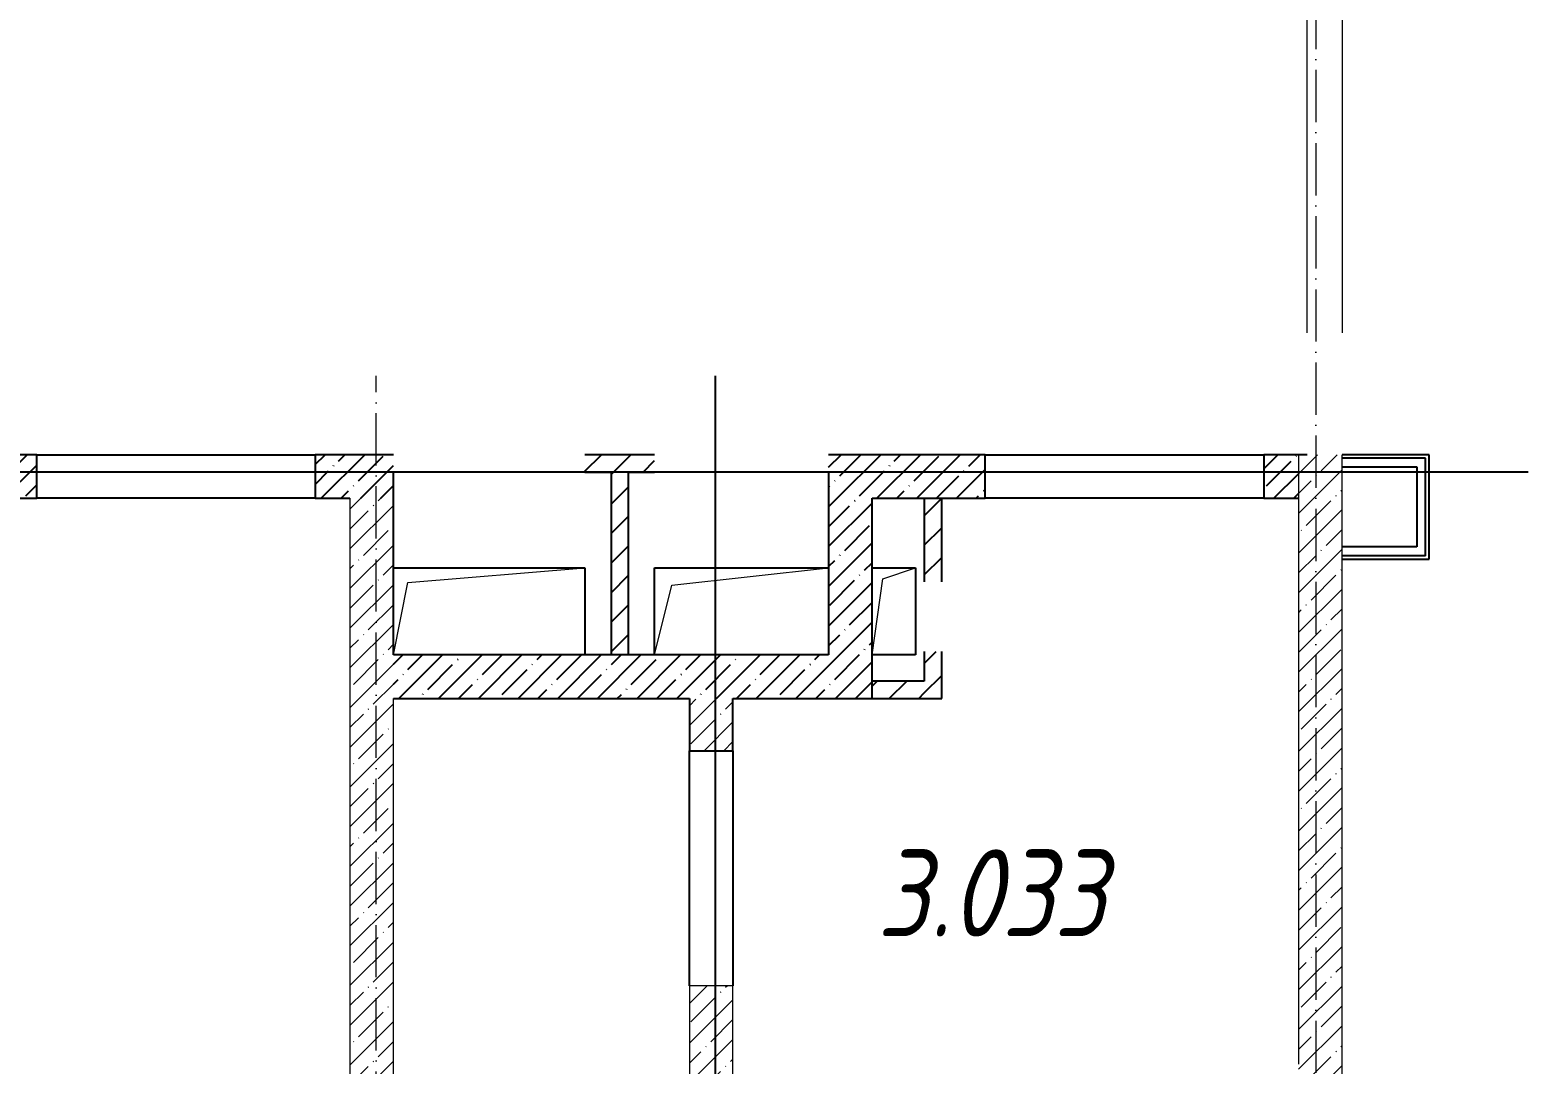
# Model space of a CAD drawing. Header units: millimetres. Extents: x -135211 to 49383, y -8033 to 228499.
# Drawn here: x -48231 to -39623, y 130513 to 136453 of the extents above; entities that cross this region are included whole.
import ezdxf

# ---------------------------------------------------------------- set-up
doc = ezdxf.new("R2010")
doc.units = ezdxf.units.MM
doc.linetypes.add('50_200_ШТРИХ_1Т_ш5_п1_п1_', pattern=[700, 500, -100, 0, -100])
for name, color, linetype, lineweight in [('A-GENM-____-OTLN', 7, 'Continuous', 9), ('A-WALL-____-MCUT-1', 7, 'Continuous', 9), ('A-WALL-____-PATT-1', 7, 'Continuous', 9), ('I-WALL-____-OTLN', 7, 'Continuous', 9), ('S-GRID-____-OTLN-1', 7, '50_200_ШТРИХ_1Т_ш5_п1_п1_', 9)]:
    doc.layers.add(name, color=color, linetype=linetype, lineweight=lineweight)
doc.styles.add('ISOCPEUR_I_2', font='isocpeui.ttf', dxfattribs={"width": 0.85, "height": 2.3})
pattern_1 = [(45, (-129942.25, 127932.03), (-84.85281, 84.85281), [])]
pattern_2 = [(45, (-129942.25, 127932.03), (-114.04925, 114.04925), []), (45, (-129828.2, 127932.03), (-114.04925, 114.04925), [201.612, -40.322, 3.353, -36.97])]

# ---------------------------------------------------------------- blocks, each defined once
blk = doc.blocks.new('AR_Отверстие прямоугольное _в плите_ - AR_Отверстие прямоугольное _в плите_-V171-АР1_План отверстий 3 этажа в осях 1-64_А-ГГ')
at = {"layer": 'A-GENM-____-OTLN'}
for p, q in [((125, 250), (-125, 250)), ((-125, -250), (-62.5, 187.5)), ((-62.5, 187.5), (125, 250)), ((125, -250), (125, 250)), ((-125, -250), (125, -250))]:
    blk.add_line(p, q, dxfattribs=at)
blk = doc.blocks.new('AR_Отверстие прямоугольное _в плите_ - AR_Отверстие прямоугольное _в плите_-V206-АР1_План отверстий 3 этажа в осях 1-64_А-ГГ')
at = {"layer": 'A-GENM-____-OTLN'}
for p, q in [((500, 250), (-500, 250)), ((-500, 250), (-500, -250)), ((-400, 150), (500, 250)), ((-500, -250), (-400, 150))]:
    blk.add_line(p, q, dxfattribs=at)
blk = doc.blocks.new('AR_Отверстие прямоугольное _в плите_ - AR_Отверстие прямоугольное _в плите_-30552508-АР1_План отверстий 3 этажа в осях 1-64_А-ГГ')
at = {"layer": 'A-GENM-____-OTLN'}
for p, q in [((550, 250), (-550, 250)), ((-466.7, 166.7), (550, 250)), ((550, -250), (550, 250)), ((-550, -250), (-466.7, 166.7))]:
    blk.add_line(p, q, dxfattribs=at)

msp = doc.modelspace()

# ---------------------------------------------------------------- hatches: boundary and pattern name
h = msp.add_hatch()
h.set_pattern_fill('FP_38', color=256, style=0, pattern_type=2)
h.set_pattern_definition(pattern_2)
h.paths.add_polyline_path([(-46142.3, 133763.1), (-46142.3, 134013.1), (-46592.3, 134013.1), (-46592.3, 133763.1), (-46392.3, 133763.1)], flags=0)
h.paths.add_polyline_path([(-48542.3, 133763.1), (-48192.3, 133763.1), (-48192.3, 134013.1), (-48792.3, 134013.1), (-48792.3, 133763.1), (-48652.6, 133763.1)], flags=0)
h = msp.add_hatch()
h.set_pattern_fill('FP_4', color=256, style=0, pattern_type=2)
h.set_pattern_definition(pattern_1)
h.paths.add_polyline_path([(-44792.3, 133913.1), (-44642.3, 133913.1), (-44642.3, 134013.1), (-45042.3, 134013.1), (-45042.3, 133913.1), (-44892.3, 133913.1)], flags=0)
h = msp.add_hatch()
h.set_pattern_fill('FP_38', color=256, style=0, pattern_type=2)
h.set_pattern_definition(pattern_2)
h.paths.add_polyline_path([(-40942.3, 133763.1), (-40942.3, 134013.1), (-41142.3, 134013.1), (-41142.3, 133763.1)], flags=0)
h.paths.add_polyline_path([(-43350.2, 133763.1), (-42742.3, 133763.1), (-42742.3, 134013.1), (-43642.3, 134013.1), (-43642.3, 133763.1), (-43392.3, 133763.1)], flags=0)
h = msp.add_hatch()
h.set_pattern_fill('FP_4', color=256, style=0, pattern_type=2)
h.set_pattern_definition(pattern_1)
h.paths.add_polyline_path([(-44792.3, 132863.1), (-44792.3, 133913.1), (-44892.3, 133913.1), (-44892.3, 132863.1)], flags=0)
h = msp.add_hatch()
h.set_pattern_fill('FP_38', color=256, style=0, pattern_type=2)
h.set_pattern_definition(pattern_2)
h.paths.add_polyline_path([(-43392.3, 132863.1), (-43392.3, 133763.1), (-43642.3, 133763.1), (-43642.3, 132863.1)], flags=0)
h = msp.add_hatch()
h.set_pattern_fill('FP_4', color=256, style=0, pattern_type=2)
h.set_pattern_definition(pattern_1)
h.paths.add_polyline_path([(-42992.3, 132613.1), (-42992.3, 132883.1), (-43092.3, 132883.1), (-43092.3, 132613.1)], flags=0)
h.paths.add_polyline_path([(-42992.3, 133283.1), (-42992.3, 133763.1), (-43092.3, 133763.1), (-43092.3, 133283.1), (-43038, 133283.1)], flags=0)
h = msp.add_hatch()
h.set_pattern_fill('FP_38', color=256, style=0, pattern_type=2)
h.set_pattern_definition(pattern_2)
h.paths.add_polyline_path([(-43392.3, 132613.1), (-43392.3, 132863.1), (-46142.3, 132863.1), (-46142.3, 132613.1), (-44192.3, 132613.1)], flags=0)
h = msp.add_hatch()
h.set_pattern_fill('FP_4', color=256, style=0, pattern_type=2)
h.set_pattern_definition(pattern_1)
h.paths.add_polyline_path([(-43092.3, 132613.1), (-43092.3, 132713.1), (-43392.3, 132713.1), (-43392.3, 132613.1), (-43350.2, 132613.1)], flags=0)
at = {"layer": 'A-WALL-____-PATT-1'}
h = msp.add_hatch(dxfattribs=at)
h.set_pattern_fill('FP_38', color=256, style=0, pattern_type=2)
h.set_pattern_definition(pattern_2)
h.paths.add_polyline_path([(-40942.3, 129788.1), (-40692.3, 129788.1), (-40692.3, 134013.1), (-40942.3, 134013.1), (-40942.3, 130386.1)], flags=0)
h = msp.add_hatch(dxfattribs=at)
h.set_pattern_fill('FP_38', color=256, style=0, pattern_type=2)
h.set_pattern_definition(pattern_2)
h.paths.add_polyline_path([(-46142.3, 129663.1), (-46142.3, 133763.1), (-46392.3, 133763.1), (-46392.3, 129663.1)], flags=0)
h = msp.add_hatch(dxfattribs=at)
h.set_pattern_fill('FP_38', color=256, style=0, pattern_type=2)
h.set_pattern_definition(pattern_2)
h.paths.add_polyline_path([(-44192.3, 129913.1), (-44192.3, 130963.1), (-44442.3, 130963.1), (-44442.3, 129913.1)], flags=0)
h.paths.add_polyline_path([(-44442.3, 132313.1), (-44192.3, 132313.1), (-44192.3, 132613.1), (-44442.3, 132613.1)], flags=0)

# ---------------------------------------------------------------- linework, layer by layer
at = {"color": 251, "ltscale": 0.6, "true_color": 0x636466}
for p, q in [((-44292.3, 123449.4), (-44292.3, 134467)), ((-39623.5, 133913.1), (-134611, 133913.1))]:
    msp.add_line(p, q, dxfattribs=at)
for p, q in [((-48192.3, 134013.1), (-48792.3, 134013.1)), ((-48192.3, 133763.1), (-48192.3, 134013.1)), ((-48192.3, 134013.1), (-46592.3, 134013.1)), ((-46142.3, 134013.1), (-46592.3, 134013.1)), ((-46592.3, 134013.1), (-46592.3, 133763.1)), ((-44642.3, 134013.1), (-45042.3, 134013.1)), ((-42742.3, 134013.1), (-43642.3, 134013.1)), ((-42742.3, 133763.1), (-42742.3, 134013.1)), ((-42742.3, 134013.1), (-41142.3, 134013.1)), ((-40892.3, 134013.1), (-41142.3, 134013.1)), ((-41142.3, 134013.1), (-41142.3, 133763.1)), ((-40192.3, 134013.1), (-40692.3, 134013.1)), ((-40212.3, 133993.1), (-40692.3, 133993.1)), ((-40692.3, 133943.1), (-40262.3, 133943.1)), ((-40262.3, 133943.1), (-40262.3, 133483.1)), ((-40212.3, 133433.1), (-40212.3, 133993.1)), ((-40192.3, 133413.1), (-40192.3, 134013.1)), ((-46142.3, 132863.1), (-46142.3, 133913.1)), ((-45042.3, 133913.1), (-44892.3, 133913.1)), ((-44892.3, 133913.1), (-44892.3, 132863.1)), ((-44792.3, 133913.1), (-44642.3, 133913.1)), ((-44792.3, 132863.1), (-44792.3, 133913.1)), ((-43642.3, 133913.1), (-43642.3, 132863.1)), ((-48542.3, 133763.1), (-48192.3, 133763.1)), ((-46592.3, 133763.1), (-48192.3, 133763.1)), ((-46592.3, 133763.1), (-46392.3, 133763.1)), ((-43392.3, 133763.1), (-42742.3, 133763.1)), ((-43392.3, 132613.1), (-43392.3, 133763.1)), ((-43092.3, 133763.1), (-43092.3, 133283.1)), ((-42992.3, 133283.1), (-42992.3, 133763.1)), ((-41142.3, 133763.1), (-42742.3, 133763.1)), ((-41142.3, 133763.1), (-40942.3, 133763.1)), ((-40262.3, 133483.1), (-40692.3, 133483.1)), ((-40212.3, 133433.1), (-40692.3, 133433.1)), ((-46142.3, 133363.1), (-45042.3, 133363.1)), ((-45042.3, 133363.1), (-45042.3, 132863.1)), ((-44642.3, 133363.1), (-43642.3, 133363.1)), ((-44642.3, 132863.1), (-44642.3, 133363.1)), ((-43392.3, 133363.1), (-43142.3, 133363.1)), ((-43142.3, 133363.1), (-43142.3, 132863.1)), ((-40692.3, 133413.1), (-40192.3, 133413.1)), ((-43642.3, 132863.1), (-46142.3, 132863.1)), ((-43142.3, 132863.1), (-43392.3, 132863.1)), ((-43092.3, 132883.1), (-43092.3, 132713.1)), ((-42992.3, 132613.1), (-42992.3, 132883.1)), ((-43092.3, 132713.1), (-43392.3, 132713.1)), ((-46142.3, 132613.1), (-44442.3, 132613.1)), ((-44442.3, 132613.1), (-44442.3, 132313.1)), ((-44192.3, 132313.1), (-44192.3, 132613.1)), ((-44192.3, 132613.1), (-43392.3, 132613.1)), ((-43392.3, 132613.1), (-42992.3, 132613.1)), ((-44442.3, 132313.1), (-44192.3, 132313.1)), ((-44442.3, 130963.1), (-44442.3, 132313.1)), ((-44192.3, 132313.1), (-44192.3, 130963.1))]:
    msp.add_line(p, q)
at = {"layer": 'A-WALL-____-MCUT-1'}
for p, q in [((-40942.3, 134013.1), (-40942.3, 130513.1)), ((-40692.3, 126513.1), (-40692.3, 134013.1)), ((-46392.3, 133763.1), (-46392.3, 129663.1)), ((-46142.3, 129913.1), (-46142.3, 132613.1)), ((-44442.3, 130963.1), (-44442.3, 129913.1)), ((-44192.3, 130963.1), (-44442.3, 130963.1)), ((-44192.3, 129913.1), (-44192.3, 130963.1))]:
    msp.add_line(p, q, dxfattribs=at)
at = {"layer": 'I-WALL-____-OTLN'}
for p, q in [((-40892.3, 134713.1), (-40892.3, 136913.1)), ((-40692.3, 136913.1), (-40692.3, 134713.1))]:
    msp.add_line(p, q, dxfattribs=at)
at = {"layer": 'S-GRID-____-OTLN-1', "color": 251, "ltscale": 0.6, "true_color": 0x636466}
for p, q in [((-40842.3, 177813), (-40842.3, 123449.4)), ((-46242.3, 123449.4), (-46242.3, 134467))]:
    msp.add_line(p, q, dxfattribs=at)

# ---------------------------------------------------------------- block references
for name, p in [('AR_Отверстие прямоугольное _в плите_ - AR_Отверстие прямоугольное _в плите_-30552508-АР1_План отверстий 3 этажа в осях 1-64_А-ГГ', (-45592.3, 133113.1)), ('AR_Отверстие прямоугольное _в плите_ - AR_Отверстие прямоугольное _в плите_-V206-АР1_План отверстий 3 этажа в осях 1-64_А-ГГ', (-44142.3, 133113.1)), ('AR_Отверстие прямоугольное _в плите_ - AR_Отверстие прямоугольное _в плите_-V171-АР1_План отверстий 3 этажа в осях 1-64_А-ГГ', (-43267.3, 133113.1))]:
    msp.add_blockref(name, p)

# ---------------------------------------------------------------- texts
at = {"insert": (-43364.3, 131745.9), "char_height": 500, "width": 785.654, "attachment_point": 1, "style": 'ISOCPEUR_I_2'}
msp.add_mtext('3.033', dxfattribs=at)

doc.saveas('drawing.dxf')
